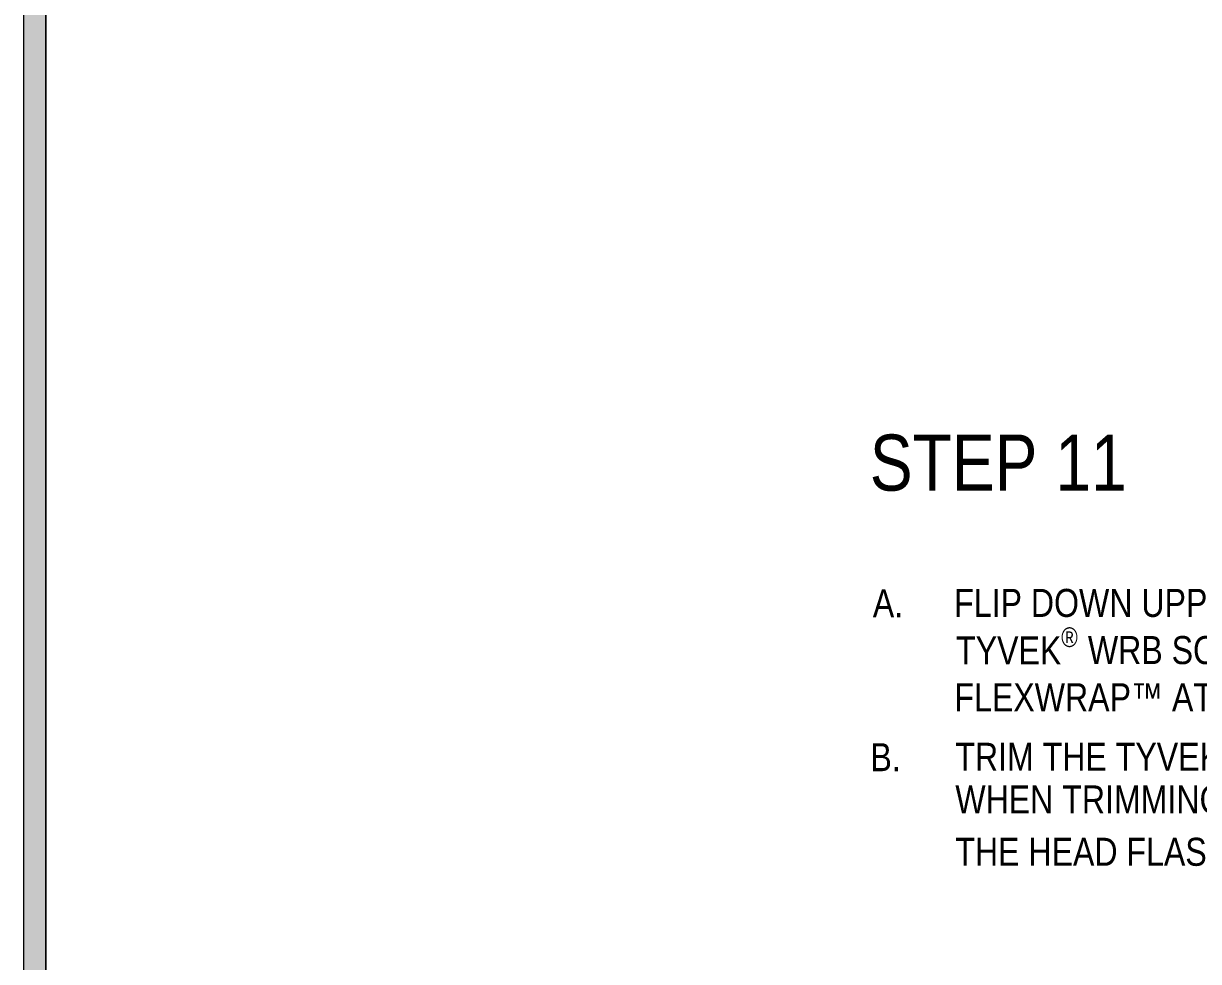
# Model space of a CAD drawing. Header units: inches. Extents: x -17.6 to 82.3, y -15.1 to 23.2.
# Drawn here: x 37.21 to 43.77, y -4.61 to 0.62 of the extents above; entities that cross this region are included whole.
import ezdxf

# ---------------------------------------------------------------- set-up
doc = ezdxf.new("R2010")
doc.units = ezdxf.units.IN
doc.header["$MEASUREMENT"] = 0
doc.layers.add('.ATI-TEXT', color=7, linetype='Continuous', lineweight=0)
doc.layers.add('G-ANNO-TTLB', color=7, linetype='Continuous', lineweight=0)

# ---------------------------------------------------------------- blocks, each defined once
blk = doc.blocks.new('Block_402')
at = {"layer": '.ATI-TEXT', "char_height": 0.2, "attachment_point": 7}
for s, insert in [('\\C18;\\c0;\\FArial Narrow|b0|i0|c1;\\H0.156250;\\W1.000000;A.', (41.9513, -2.6877)), ('\\C18;\\c0;\\FArial Narrow|b0|i0|c1;\\H0.156250;\\W1.000000;FLIP DOWN UPPER HEAD FLAP OF DUPONT™', (42.405, -2.6877)), ('\\C18;\\c0;\\FArial Narrow|b0|i0|c1;\\H0.109375;\\W1.000000;®', (43.0021, -2.8545)), ('\\C18;\\c0;\\FArial Narrow|b0|i0|c1;\\H0.156250;\\W1.000000;TYVEK', (42.4156, -2.9508)), ('\\C18;\\c0;\\FArial Narrow|b0|i0|c1;\\H0.156250;\\W1.000000; WRB SO IT LAYS FLAT ACROSS THE ', (43.101, -2.9508)), ('\\C18;\\c0;\\FArial Narrow|b0|i0|c1;\\H0.156250;\\W1.000000;FLEXWRAP™ AT HEAD OF WINDOW OPENING.', (42.4066, -3.214)), ('\\C18;\\c0;\\FArial Narrow|b0|i0|c1;\\H0.156250;\\W1.000000;B.', (41.9381, -3.5458)), ('\\C18;\\c0;\\FArial Narrow|b0|i0|c1;\\H0.156250;\\W1.000000;TRIM THE TYVEK\\H0.091094;®\\H0.156250; WRB 1"-2" ABOVE THE WINDOW OPENING.', (42.4115, -3.5458)), ('\\C18;\\c0;\\FArial Narrow|b0|i0|c1;\\H0.156250;\\W1.000000;WHEN TRIMMING THE TYVEK  \\H0.127833; \\H0.156250;WRB, \\FArial Narrow Bold|b1|i0|c1;DO NOT CUT \\FArial Narrow|b0|i0|c1;OR DAMAGE ', (42.4115, -3.8106)), ('\\C18;\\c0;\\FArial Narrow|b0|i0|c1;\\H0.091094;\\W1.000000;®', (44.9815, -3.7264)), ('\\C18;\\c0;\\FArial Narrow|b0|i0|c1;\\H0.156250;\\W1.000000;THE HEAD FLASHING THAT HAS BEEN INSTALLED BEHIND IT.', (42.4115, -4.0755))]:
    blk.add_mtext(s, dxfattribs=dict(at, insert=insert))

msp = doc.modelspace()

# ---------------------------------------------------------------- hatches: boundary and pattern name
at = {"layer": 'G-ANNO-TTLB', "true_color": 0xff00ff, "transparency": 33554687}
h = msp.add_hatch(color=6, dxfattribs=at)
edge = h.paths.add_edge_path()
edge.add_spline(control_points=[(77.902, -11.061), (77.902, -11.061), (37.2143, -11.061), (37.2143, -11.061), (37.2143, -11.061), (37.2143, 23.064), (37.2143, 23.064), (37.2143, 23.064), (77.902, 23.064), (77.902, 23.064), (77.902, 23.064), (77.902, -11.061), (77.902, -11.061)], knot_values=[0, 0, 0, 0, 1, 1, 1, 2, 2, 2, 3, 3, 3, 4, 4, 4, 4], degree=3, periodic=0)
edge = h.paths.add_edge_path()
edge.add_spline(control_points=[(37.3393, 22.939), (37.3393, 22.939), (37.3393, -10.936), (37.3393, -10.936), (37.3393, -10.936), (77.777, -10.936), (77.777, -10.936), (77.777, -10.936), (77.777, 22.939), (77.777, 22.939), (77.777, 22.939), (37.3393, 22.939), (37.3393, 22.939)], knot_values=[0, 0, 0, 0, 1, 1, 1, 2, 2, 2, 3, 3, 3, 4, 4, 4, 4], degree=3, periodic=0)
edge.add_line((37.3393, 22.939), (37.3393, 22.939))

# ---------------------------------------------------------------- linework, layer by layer
at = {"layer": 'G-ANNO-TTLB', "color": 6, "lineweight": 9, "true_color": 0xff00ff}
for p, q in [((37.2143, 23.064), (37.2143, -11.061)), ((37.3393, 22.939), (37.3393, -10.936)), ((37.3393, -10.936), (37.3393, 22.939))]:
    msp.add_line(p, q, dxfattribs=at)
at = {"layer": 'G-ANNO-TTLB', "color": 18, "lineweight": 0, "true_color": 0x000000}
msp.add_lwpolyline([(37.3393, -10.936), (37.3393, 22.939), (77.777, 22.939), (77.777, -10.936)], close=True, dxfattribs=at)
at = {"layer": 'G-ANNO-TTLB'}
for points in [[(77.902, -11.061), (77.902, -11.061), (37.2143, -11.061), (37.2143, -11.061), (37.2143, -11.061), (37.2143, 23.064), (37.2143, 23.064), (37.2143, 23.064), (77.902, 23.064), (77.902, 23.064), (77.902, 23.064), (77.902, -11.061), (77.902, -11.061)], [(37.3393, 22.939), (37.3393, 22.939), (37.3393, -10.936), (37.3393, -10.936), (37.3393, -10.936), (77.777, -10.936), (77.777, -10.936), (77.777, -10.936), (77.777, 22.939), (77.777, 22.939), (77.777, 22.939), (37.3393, 22.939), (37.3393, 22.939)]]:
    msp.add_open_spline(points, degree=3, knots=[0, 0, 0, 0, 1, 1, 1, 2, 2, 2, 3, 3, 3, 4, 4, 4, 4], dxfattribs=at)

# ---------------------------------------------------------------- block references
at = {"layer": '.ATI-TEXT'}
msp.add_blockref('Block_402', (0, 0), dxfattribs=at)

# ---------------------------------------------------------------- texts
at = {"layer": '.ATI-TEXT', "insert": (41.9345, -1.9856), "char_height": 0.2, "attachment_point": 7}
msp.add_mtext('\\C18;\\c0;\\FArial Narrow|b0|i0|c1;\\H0.312500;\\W1.000000;STEP 11', dxfattribs=at)

doc.saveas('drawing.dxf')
